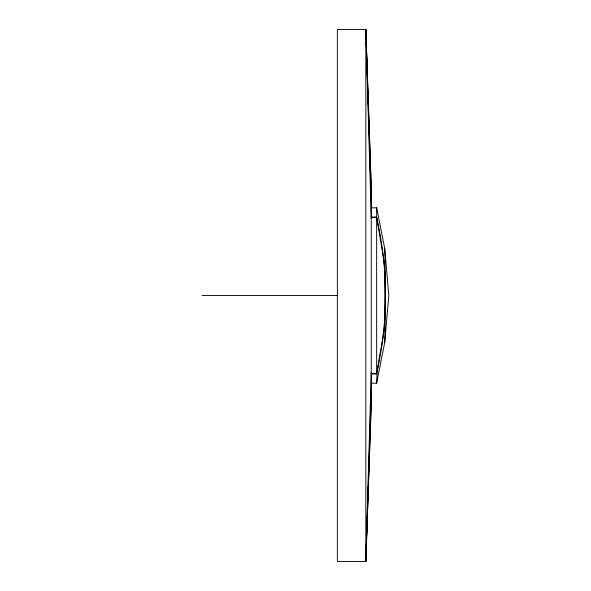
<?xml version="1.0" encoding="UTF-8"?>
<svg xmlns="http://www.w3.org/2000/svg" width="591" height="591" viewBox="0 0 591 591"><rect width="100%" height="100%" fill="white"/><g stroke="black" fill="none" stroke-linecap="round" stroke-linejoin="round"><path stroke-width="0.89" d="M371.244 372.921L365.836 561.45L337.358 561.45L337.358 29.55L365.836 29.55L371.244 186.01L371.244 404.99L365.836 561.45L365.836 29.55L371.244 189.741M371.244 390.319L365.836 561.45L371.244 401.259M371.244 373.349L376.652 373.349C388.368 322.206 388.368 268.794 376.652 217.651L371.244 217.651M371.244 383.175L376.652 383.175L384.763 342.278L385.561 295.5L384.763 248.722L376.652 207.825L371.244 207.825M384.763 342.278L388.819 295.5L384.763 248.722M384.763 322.708C383.293 343.024 376.689 362.815 376.652 383.175M371.244 216.978L376.652 216.978L383.5 257.92L384.763 268.292M202.181 295.5L337.358 295.5M371.244 374.022L376.652 374.022M371.244 200.681L365.836 29.55L371.244 218.079M384.763 270.412L384.763 320.588M376.652 207.825L376.652 216.978M376.652 217.651L376.652 373.349"/></g></svg>
